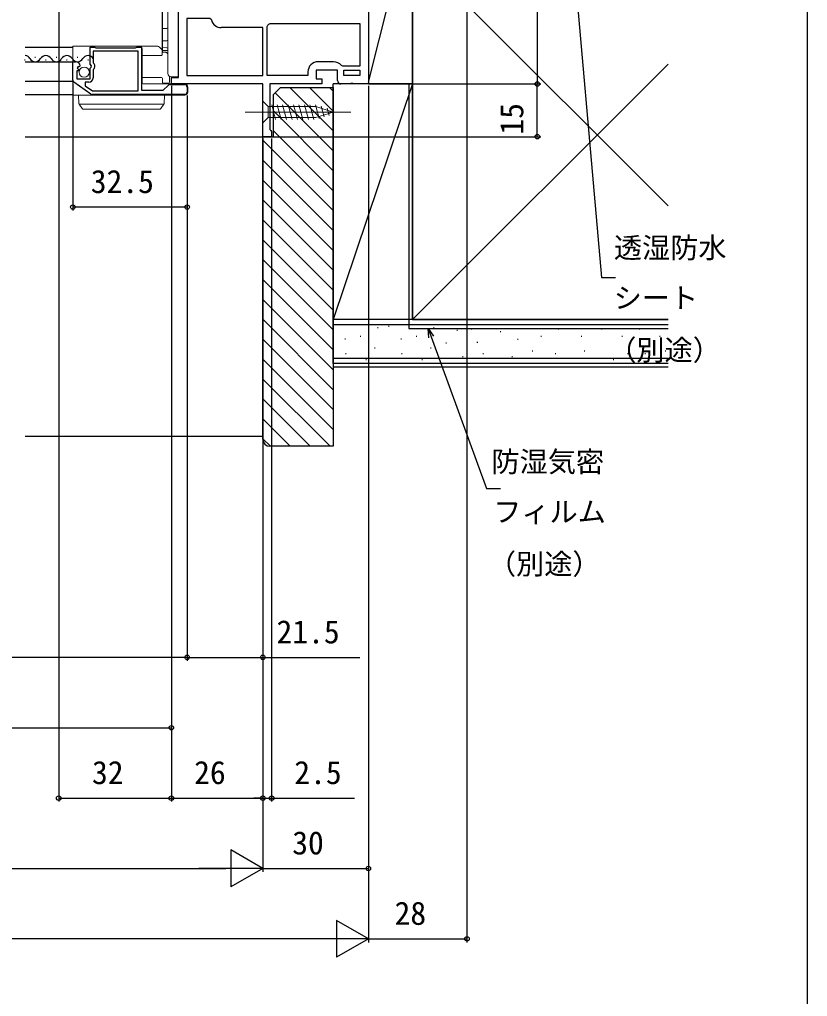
# Model space of a CAD drawing. Units: millimetres, scale not verified. Extents: x -525 to 525, y -783 to 779.
# Drawn here: x 301.1 to 525, y 1.9 to 279.6 of the extents above; entities that cross this region are included whole.
import ezdxf
from ezdxf.enums import TextEntityAlignment as Align

# ---------------------------------------------------------------- set-up
doc = ezdxf.new("R2010")
doc.units = ezdxf.units.MM
doc.header["$LTSCALE"] = 4
for name, color, linetype in [('0-3_YKK_11', 7, 'Continuous'), ('0-4_YKK_12', 2, 'Continuous'), ('0-7_YKK_D', 6, 'Continuous'), ('0-8_YKK_ZWAK', 7, 'Continuous'), ('0-9_YSS_K', 3, 'Continuous'), ('0-A_YSS_KE', 3, 'Continuous')]:
    doc.layers.add(name, color=color, linetype=linetype)
doc.layers.add('0-5_YKK_13', color=4, linetype='Continuous', lineweight=18)
doc.styles.add('ＭＳ ゴシック', font='')
doc.styles.get('ＭＳ ゴシック').set_extended_font_data('MS Gothic')

msp = doc.modelspace()

# ---------------------------------------------------------------- linework, layer by layer
at = {"layer": '0-3_YKK_11'}
for p, q in [((371.952, 278.324), (372.333, 278.501)), ((390.341, 267.601), (385.941, 267.601)), ((321.36, 258.427), (316.54, 261.792)), ((343.831, 261.101), (348.041, 261.101)), ((348.041, 258.301), (321.761, 258.301)), ((348.741, 260.401), (348.741, 259.001))]:
    msp.add_line(p, q, dxfattribs=at)
for points in [[(400.241, 375.301), (400.241, 314.701), (428.241, 314.701), (428.241, 311.301), (426.341, 311.301), (425.841, 311.801), (425.341, 312.301), (400.241, 312.301), (400.241, 261.301), (395.999, 261.301), (395.816, 261.421), (395.266, 261.421), (395.083, 261.301), (392.441, 261.301)], [(391.441, 262.301), (391.441, 265.201), (385.441, 265.201), (385.441, 262.801), (387.041, 262.801), (387.041, 261.301), (372.241, 261.301), (372.241, 248.393), (372.491, 248.097), (372.741, 247.801), (372.741, 246.301), (370.241, 246.301), (370.241, 261.301), (344.241, 261.301), (344.241, 263.101), (346.241, 263.101), (346.241, 287.801), (349.541, 287.801)], [(355.622, 279.519), (355.136, 279.901), (348.641, 279.901), (348.641, 263.701)], [(383.041, 264.701), (383.041, 263.701), (371.441, 263.701), (371.441, 277.609), (371.617, 277.99)], [(372.333, 278.501), (397.841, 278.501), (397.841, 266.401), (392.933, 266.401), (392.551, 266.579)], [(348.641, 263.701), (370.241, 263.701), (370.241, 277.301), (358.441, 277.301)], [(318.34, 266.419), (318.089, 266.208), (317.77, 266.293), (317.5, 265.825), (318.077, 265.248), (317.974, 265.001), (317.341, 265.001), (317.341, 262.801), (321.141, 262.801), (321.141, 265.801), (321.441, 266.101), (321.594, 266.43), (321.141, 266.97), (321.141, 271.801), (322.468, 271.801), (322.641, 271.701), (322.814, 271.601), (334.068, 271.601), (334.241, 271.701), (334.414, 271.801), (335.741, 271.801), (335.741, 259.501), (341.941, 259.501), (343.336, 260.896)], [(321.855, 259.301), (334.841, 259.301), (334.841, 270.601), (322.041, 270.601), (322.041, 267.297), (322.283, 267.008)], [(316.241, 262.366), (316.241, 267.601), (317.045, 267.601)], [(322.148, 265.458), (322.041, 265.229), (322.041, 263.001)], [(320.841, 261.801), (319.741, 261.801), (319.741, 260.777), (321.855, 259.301)]]:
    msp.add_lwpolyline(points, dxfattribs=at)
msp.add_lwpolyline([(397.841, 263.701), (393.241, 263.701), (393.241, 265.201), (397.841, 265.201)], close=True, dxfattribs=at)
for centre, radius, start, end in [((358.441, 280.201), 2.9, 193.60896, 269.99999), ((369.741, 280.201), 2.9, 310.32022, 319.67978), ((317.045, 266.301), 1.3, 5.2159, 90.00002), ((321.441, 266.301), 1.1, 310.00519, 40.00001), ((385.941, 264.701), 2.9, 90.00001, 179.99999), ((390.341, 264.701), 2.9, 40.36099, 89.99999), ((316.941, 262.366), 0.7, 180.00002, 235.08063), ((320.841, 263.001), 1.2, 270.00001, 359.99999), ((343.831, 260.401), 0.7, 89.99997, 134.99996), ((348.041, 260.401), 0.7, 0.00001, 89.99999), ((392.441, 262.301), 1, 180.00001, 269.99999), ((321.761, 259.001), 0.7, 235.08065, 270.00008), ((348.041, 259.001), 0.7, 270.00001, 359.99999)]:
    msp.add_arc(centre, radius, start, end, dxfattribs=at)
at = {"layer": '0-4_YKK_12'}
for p, q in [((341.741, 270.301), (341.741, 285.801)), ((302.741, 271.801), (316.241, 271.801)), ((302.472, 268.109), (302.672, 268.109)), ((302.741, 267.601), (316.241, 267.601)), ((305.472, 268.869), (305.672, 268.869)), ((308.472, 268.109), (308.672, 268.109)), ((311.472, 268.869), (311.672, 268.869)), ((314.472, 268.109), (314.672, 268.109)), ((317.472, 268.869), (317.672, 268.869)), ((320.472, 268.109), (320.672, 268.109)), ((316.241, 262.001), (302.741, 262.001)), ((302.741, 258.301), (316.241, 258.301)), ((302.741, 246.301), (370.841, 246.301))]:
    msp.add_line(p, q, dxfattribs=at)
for centre, start, end in [((308.572, 267.65), 29.20254, 150.79746), ((314.572, 267.65), 29.20254, 150.79746), ((320.572, 267.65), 29.20254, 150.79746), ((302.572, 267.65), 29.20254, 84.35449), ((305.572, 269.327), 209.20254, 330.79746), ((311.572, 269.327), 209.20254, 330.79746), ((317.572, 269.327), 209.20254, 330.79746)]:
    msp.add_arc(centre, 1.718, start, end, dxfattribs=at)
at = {"layer": '0-5_YKK_13'}
for p, q in [((343.241, 284.801), (343.241, 264.301)), ((346.241, 264.301), (346.241, 284.801)), ((342.946, 277.096), (341.741, 277.075)), ((342.946, 273.596), (341.741, 273.575)), ((316.241, 272.001), (316.241, 271.301)), ((319.346, 272.001), (316.241, 272.001)), ((316.241, 267.601), (316.241, 271.301)), ((319.346, 272.001), (320.336, 272.001)), ((320.336, 272.001), (335.241, 272.001)), ((340.357, 272.001), (335.241, 272.001)), ((335.941, 271.301), (335.941, 262.801)), ((335.941, 269.401), (341.367, 269.401)), ((341.135, 271.513), (340.852, 271.796)), ((341.454, 271.195), (341.135, 271.513)), ((341.667, 269.704), (341.659, 270.706)), ((342.63, 270.301), (341.662, 270.301)), ((341.741, 271.627), (342.946, 271.606)), ((341.741, 270.801), (342.941, 270.801)), ((343.241, 269.872), (342.825, 270.229)), ((342.941, 270.801), (343.241, 270.801)), ((316.241, 262.801), (316.241, 267.601)), ((346.241, 263.801), (346.241, 264.301)), ((316.241, 261.701), (316.241, 262.801)), ((316.241, 258.261), (316.241, 261.701)), ((341.428, 263.101), (335.941, 263.101)), ((335.941, 262.801), (335.941, 261.601)), ((336.241, 261.301), (348.041, 261.301)), ((341.738, 261.598), (341.728, 262.804)), ((341.755, 261.501), (343.423, 261.501)), ((343.723, 261.798), (343.738, 263.437)), ((344.241, 263.301), (345.741, 263.301)), ((344.241, 261.302), (344.241, 261.601)), ((316.241, 258.101), (316.241, 258.261)), ((348.941, 260.401), (348.941, 259.001)), ((321.722, 258.101), (316.241, 258.101)), ((342.174, 255.598), (318.007, 255.598)), ((318.046, 255.527), (318.057, 255.511)), ((318.057, 255.511), (318.936, 254.306)), ((348.041, 258.101), (321.722, 258.101)), ((341.246, 254.306), (342.124, 255.511)), ((342.124, 255.511), (342.136, 255.527)), ((370.241, 256.401), (370.241, 250.201)), ((370.241, 256.401), (371.791, 254.851)), ((319.34, 254.101), (319.744, 254.101)), ((365.241, 253.301), (395.241, 253.301)), ((385.325, 254.851), (371.791, 254.851)), ((371.791, 254.851), (371.791, 251.751)), ((373.876, 251.201), (372.751, 255.401)), ((375.429, 251.201), (374.303, 255.401)), ((376.982, 251.201), (375.856, 255.401)), ((378.535, 251.201), (377.409, 255.401)), ((380.088, 251.201), (378.962, 255.401)), ((381.641, 251.201), (380.515, 255.401)), ((383.193, 251.201), (382.068, 255.401)), ((384.746, 251.201), (383.621, 255.401)), ((386.23, 251.459), (385.174, 255.401)), ((390.241, 253.301), (385.325, 254.851)), ((390.241, 253.301), (385.325, 251.751)), ((387.662, 251.911), (386.848, 254.947)), ((389.094, 252.362), (388.545, 254.412)), ((370.241, 250.201), (371.791, 251.751)), ((371.791, 251.751), (385.325, 251.751))]:
    msp.add_line(p, q, dxfattribs=at)
for points in [[(344.241, 261.601), (344.241, 261.9), (344.241, 263.301)], [(342.193, 255.686), (342.341, 258.101), (341.343, 258.101), (318.839, 258.101), (317.841, 258.101), (317.988, 255.686)], [(319.744, 254.101), (340.438, 254.101), (340.842, 254.101)]]:
    msp.add_lwpolyline(points, dxfattribs=at)
msp.add_circle((319.491, 264.649), 1.45, dxfattribs=at)
for centre, radius, start, end in [((342.941, 277.396), 0.3, 271, 0), ((342.941, 273.896), 0.3, 271, 0), ((335.241, 271.301), 0.7, 0, 90), ((340.357, 271.301), 0.7, 45, 90), ((341.367, 269.701), 0.3, 270, 0.5), ((340.959, 270.7), 0.7, 0.5, 45), ((342.63, 270.001), 0.3, 49.39871, 90), ((342.941, 271.306), 0.3, 0, 89), ((344.241, 264.301), 1, 180, 270), ((336.241, 261.601), 0.3, 180, 270), ((341.428, 262.801), 0.3, 0.5, 90), ((341.428, 262.801), 0.3, 0.5, 90), ((342.038, 261.601), 0.3, 180.5, 270), ((343.423, 261.801), 0.3, 270, 359.5), ((345.741, 263.801), 0.5, 270, 0), ((348.041, 260.401), 0.9, 0, 90), ((348.041, 259.001), 0.9, 270, 0), ((318.288, 255.704), 0.3, 183.5, 216.09486), ((341.894, 255.704), 0.3, 323.90514, 356.5), ((319.34, 254.601), 0.5, 216.09486, 270), ((340.842, 254.601), 0.5, 270, 323.90514)]:
    msp.add_arc(centre, radius, start, end, dxfattribs=at)
at = {"layer": '0-7_YKK_D'}
for p, q in [((448.241, 311.301), (448.241, 261.301)), ((428.241, 310.801), (428.241, 17.297)), ((312.241, 291.801), (312.241, 57.297)), ((316.241, 261.366), (316.241, 225.301)), ((400.746, 261.301), (449.241, 261.301)), ((400.746, 261.301), (449.241, 261.301)), ((448.241, 246.301), (448.241, 261.301)), ((344.241, 260.801), (344.241, 57.297)), ((344.241, 260.801), (344.241, 77.297)), ((344.241, 260.751), (344.241, 57.297)), ((400.241, 260.801), (400.241, 37.297)), ((400.241, 260.801), (400.241, 17.297)), ((400.241, 260.801), (400.241, 17.297)), ((348.741, 258.001), (348.741, 97.297)), ((348.741, 258.001), (348.741, 97.297)), ((348.741, 258.001), (348.741, 225.301)), ((370.241, 245.801), (370.241, 57.297)), ((370.241, 245.801), (370.241, 37.297)), ((370.241, 245.801), (370.241, 37.297)), ((370.241, 245.801), (370.241, 97.297)), ((372.741, 245.801), (372.741, 57.297)), ((373.241, 246.301), (449.241, 246.301)), ((348.741, 226.301), (316.241, 226.301)), ((370.241, 159.3), (370.241, 57.297)), ((348.741, 98.297), (111.741, 98.297)), ((116.241, 78.297), (344.241, 78.297)), ((312.241, 58.297), (344.241, 58.297)), ((344.241, 58.297), (370.241, 58.297)), ((370.241, 58.297), (367.691, 58.297)), ((370.241, 58.297), (372.741, 58.297)), ((372.741, 58.297), (396.261, 58.297)), ((370.241, 38.297), (361.148, 43.547)), ((361.148, 43.547), (361.148, 33.047)), ((100.741, 38.297), (359.741, 38.297)), ((370.241, 38.297), (352.054, 38.297)), ((370.241, 38.297), (361.148, 33.047)), ((370.241, 38.297), (400.241, 38.297)), ((400.241, 18.297), (391.148, 23.547)), ((391.148, 23.547), (391.148, 13.047)), ((389.741, 18.297), (70.741, 18.297)), ((400.241, 18.297), (382.054, 18.297)), ((400.241, 18.297), (391.148, 13.047)), ((400.241, 18.297), (428.241, 18.297))]:
    msp.add_line(p, q, dxfattribs=at)
for points in [[(457.085, 313.301), (457.308, 310.761), (466.446, 206.31), (470.496, 206.31)], [(417.424, 189.171), (417.194, 191.801), (418.708, 189.638)], [(417.194, 191.801), (418.066, 189.405), (433.752, 146.31), (437.802, 146.31)], [(348.741, 98.297), (370.241, 98.297), (397.757, 98.297)]]:
    msp.add_lwpolyline(points, dxfattribs=at)
for centre in [(448.241, 261.301), (448.241, 261.301), (448.241, 246.301), (316.241, 226.301), (348.741, 226.301), (348.741, 98.297), (348.741, 98.297), (370.241, 98.297), (344.241, 78.297), (312.241, 58.297), (344.241, 58.297), (344.241, 58.297), (370.241, 58.297), (370.241, 58.297), (372.741, 58.297), (400.241, 38.297), (428.241, 18.297)]:
    msp.add_circle(centre, 0.637, dxfattribs=at)
at = {"layer": '0-8_YKK_ZWAK'}
msp.add_lwpolyline([(-525, -782.7), (525, -782.7), (525, 747.3)], dxfattribs=at)
at = {"layer": '0-9_YSS_K'}
for p, q in [((400.241, 261.801), (412.741, 311.301)), ((412.741, 299.301), (485.378, 226.663)), ((412.741, 299.301), (485.378, 226.663)), ((412.741, 194.301), (485.378, 266.939)), ((412.741, 194.301), (485.378, 266.939)), ((412.741, 261.301), (390.241, 261.301)), ((390.241, 194.301), (390.241, 261.301)), ((412.741, 261.301), (390.241, 194.301)), ((400.241, 261.301), (412.741, 261.301)), ((412.741, 194.301), (412.741, 261.301)), ((373.728, 258.787), (390.241, 242.274)), ((377.872, 260.3), (390.241, 247.931)), ((383.529, 260.3), (390.241, 253.588)), ((389.185, 260.3), (390.241, 259.245)), ((373.241, 253.617), (390.241, 236.617)), ((373.241, 247.96), (390.241, 230.96)), ((370.241, 245.304), (390.241, 225.304)), ((370.241, 239.647), (390.241, 219.647)), ((370.241, 233.99), (390.241, 213.99)), ((370.241, 228.333), (390.241, 208.333)), ((370.241, 222.676), (390.241, 202.676)), ((370.241, 217.019), (390.241, 197.019)), ((370.241, 211.362), (390.241, 191.362)), ((370.241, 205.706), (390.241, 185.706)), ((370.241, 200.049), (390.241, 180.049)), ((370.241, 194.392), (390.241, 174.392)), ((412.741, 194.301), (390.241, 194.301)), ((485.378, 192.801), (390.241, 192.801)), ((402.806, 192.082), (403.006, 192.082)), ((405.925, 192.471), (406.125, 192.471)), ((418.722, 192.082), (418.922, 192.082)), ((429.44, 191.735), (429.64, 191.735)), ((454.164, 191.735), (454.364, 191.735)), ((466.458, 191.735), (466.658, 191.735)), ((477.172, 191.735), (477.372, 191.735)), ((393.516, 188.853), (393.716, 188.853)), ((397.864, 189.587), (398.064, 189.587)), ((409.433, 188.853), (409.633, 188.853)), ((413.781, 189.587), (413.981, 189.587)), ((425.349, 191.302), (425.549, 191.302)), ((437.681, 190.911), (437.881, 190.911)), ((449.219, 189.587), (449.419, 189.587)), ((460.689, 189.587), (460.889, 189.587)), ((472.227, 189.587), (472.427, 189.587)), ((482.941, 189.587), (483.141, 189.587)), ((370.241, 188.735), (390.241, 168.735)), ((401.985, 186.29), (402.185, 186.29)), ((417.901, 186.29), (418.101, 186.29)), ((422.23, 187.684), (422.43, 187.684)), ((431.088, 187.939), (431.288, 187.939)), ((442.626, 188.763), (442.826, 188.763)), ((485.378, 183.301), (390.241, 183.301)), ((390.788, 183.396), (390.988, 183.396)), ((393.743, 184.642), (393.943, 184.642)), ((406.704, 183.396), (406.904, 183.396)), ((409.66, 184.642), (409.86, 184.642)), ((422.041, 183.396), (422.24, 183.396)), ((426.967, 183.818), (427.167, 183.818)), ((432.736, 184.642), (432.936, 184.642)), ((440.978, 183.818), (441.178, 183.818)), ((446.747, 185.466), (446.947, 185.466)), ((453.34, 184.642), (453.54, 184.642)), ((461.513, 185.466), (461.713, 185.466)), ((473.876, 184.642), (474.076, 184.642)), ((478.82, 184.642), (479.02, 184.642)), ((484.59, 185.466), (484.79, 185.466)), ((370.241, 183.078), (390.241, 163.078)), ((485.378, 180.801), (390.241, 180.801)), ((399.512, 182.994), (399.712, 182.994)), ((415.429, 182.994), (415.629, 182.994)), ((469.755, 182.994), (469.955, 182.994)), ((370.241, 177.421), (389.362, 158.3)), ((370.241, 171.764), (383.705, 158.3)), ((370.241, 166.108), (378.048, 158.3)), ((302.741, 161.197), (370.241, 161.197)), ((370.241, 160.451), (372.391, 158.3))]:
    msp.add_line(p, q, dxfattribs=at)
msp.add_lwpolyline([(412.741, 261.301), (412.741, 311.301), (400.241, 311.301), (400.241, 261.801)], dxfattribs=at)
at = {"layer": '0-A_YSS_KE'}
for p, q in [((411.741, 261.301), (411.741, 191.801)), ((485.378, 194.301), (390.241, 194.301)), ((390.241, 181.801), (390.241, 194.301)), ((411.741, 191.801), (485.378, 191.801)), ((485.378, 181.801), (390.241, 181.801))]:
    msp.add_line(p, q, dxfattribs=at)
for points in [[(485.378, 299.301), (412.741, 299.301), (412.741, 194.301), (485.378, 194.301)], [(485.378, 299.301), (412.741, 299.301), (412.741, 194.301), (485.378, 194.301)], [(370.241, 160.3), (370.241, 246.3), (373.241, 246.3), (373.241, 258.3), (375.241, 260.3), (390.241, 260.3)], [(390.241, 260.3), (390.241, 158.3), (372.241, 158.3)]]:
    msp.add_lwpolyline(points, dxfattribs=at)
msp.add_arc((372.241, 160.3), 2, 180.00001, 269.99999, dxfattribs=at)

# ---------------------------------------------------------------- texts
at = {"layer": '0-7_YKK_D', "style": 'ＭＳ ゴシック'}
msp.add_text('15', height=6.598, rotation=90, dxfattribs=at).set_placement((446.241, 246.898), align=Align.BOTTOM_LEFT)
for s, height, p in [('32.5', 6.598, (321.343, 228.301)), ('透湿防水', 5.865, (469.996, 210.046)), ('シート', 5.865, (469.95, 195.803)), ('（別途）', 5.865, (468.405, 180.97)), ('防湿気密', 5.865, (435.211, 149.238)), ('フィルム', 5.865, (435.711, 134.995)), ('（別途）', 5.865, (434.211, 120.162)), ('21.5', 6.598, (374.126, 100.297)), ('32', 6.598, (321.695, 60.297)), ('26', 6.598, (350.721, 60.297)), ('2.5', 6.598, (379.176, 60.297)), ('30', 6.598, (378.593, 40.297)), ('28', 6.598, (407.67, 20.297))]:
    msp.add_text(s, height=height, dxfattribs=at).set_placement(p, align=Align.BOTTOM_LEFT)

doc.saveas('drawing.dxf')
